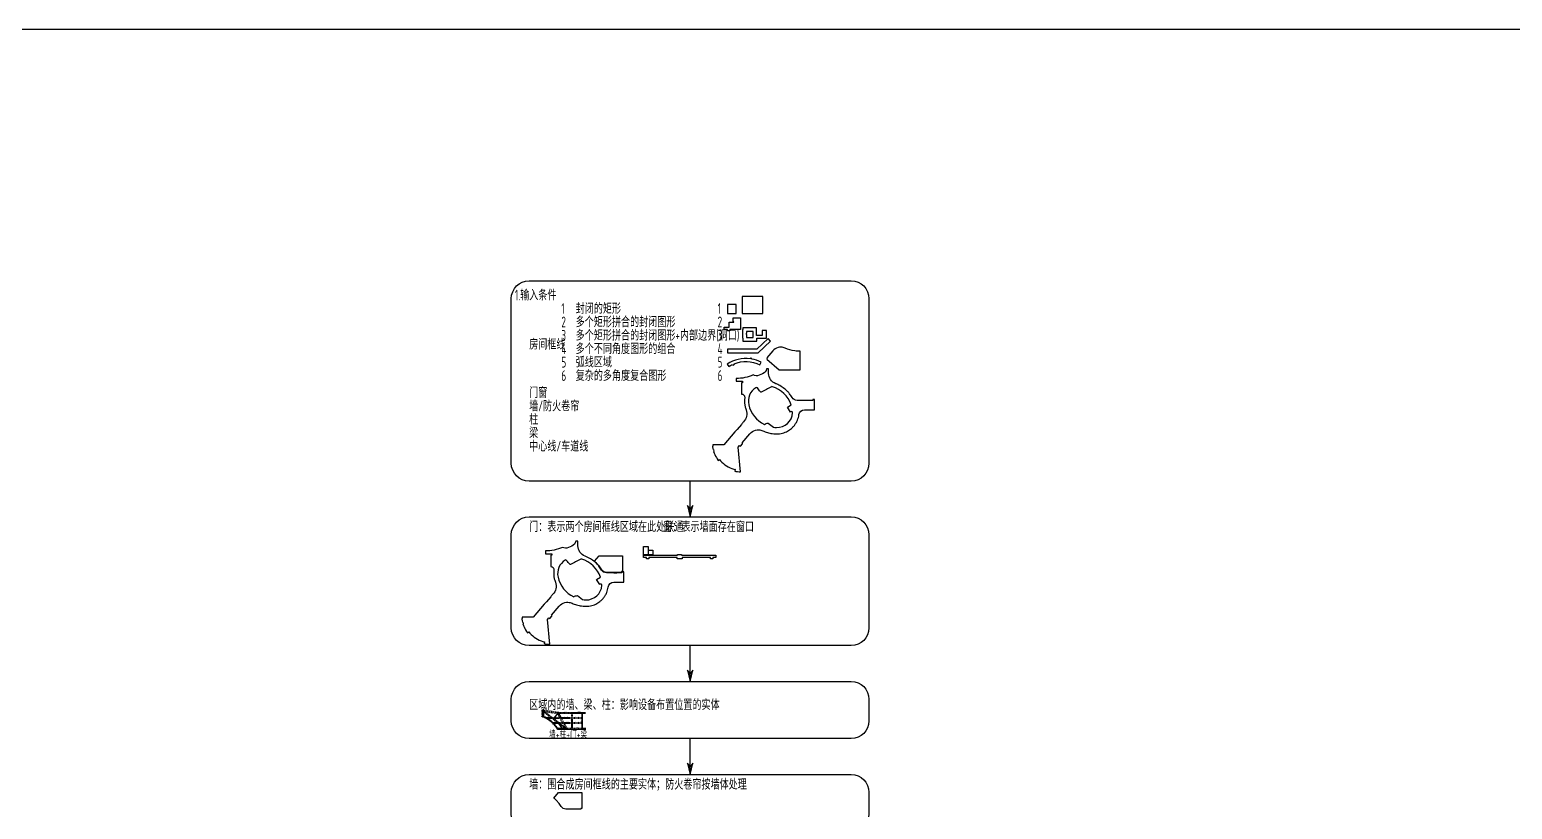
# Model space of a CAD drawing. Header units: millimetres. Extents: x -716506 to 4754388, y -184455 to 3397362.
# Drawn here: x 1800353 to 2629353, y 2961468 to 3397362 of the extents above; entities that cross this region are included whole.
import ezdxf
from ezdxf.enums import TextEntityAlignment as Align

# ---------------------------------------------------------------- set-up
doc = ezdxf.new("R2010")
doc.units = ezdxf.units.MM
doc.header["$LTSCALE"] = 1000
doc.header["$MEASUREMENT"] = 0
doc.linetypes.add('__覆盖_S20-tplt_TEN25IN7$0$DASHED', pattern=[0.75, 0.5, -0.25])
doc.layers.add('C-XREF-SLCT', color=7, linetype='Continuous', plot=False)
doc.layers.add('柱子', color=7, linetype='Continuous', plot=False)
for name, color, linetype in [('E-UNIV-DIAG', 2, 'Continuous'), ('E-UNIV-NOTE', 6, 'Continuous'), ('S_BEAM', 4, '__覆盖_S20-tplt_TEN25IN7$0$DASHED'), ('S_BEAM_SECD', 142, '__覆盖_S20-tplt_TEN25IN7$0$DASHED'), ('S_BEAM_SECD_TEXT_HORZ', 9, 'Continuous'), ('S_BEAM_SECD_TEXT_VERT', 211, 'Continuous'), ('S_BEAM_TEXT_HORZ', 7, 'Continuous'), ('S_BEAM_TEXT_VERT', 41, 'Continuous'), ('房间框线', 30, 'Continuous'), ('门窗框线', 114, 'Continuous')]:
    doc.layers.add(name, color=color, linetype=linetype)
doc.styles.add('__覆盖_S20-tplt_TEN25IN7$0$TH-STYLE1', font='Tssdeng.shx', dxfattribs={"width": 0.7, "bigfont": 'Tssdchn.shx'})
doc.styles.add('Acs', font='Stfangso_0.ttf', dxfattribs={"width": 0.7})
doc.styles.add('TH-STYLE3', font='tssdeng.shx', dxfattribs={"width": 0.65, "bigfont": 'tssdchn.shx'})

# ---------------------------------------------------------------- blocks, each defined once
blk = doc.blocks.new('AcsAcadShareArea')
blk.add_lwpolyline([(0, 0), (118900, 0), (118900, 85000), (0, 85000)], close=True)
at = {"style": 'Acs', "width": 0.8}
blk.add_attdef('唯一编号', (7537, 861), '', height=1000, dxfattribs=at)

msp = doc.modelspace()

# ---------------------------------------------------------------- linework, layer by layer
at = {"layer": 'E-UNIV-DIAG', "color": 3, "elevation": 0}
for points in [[(2259644.22, 3144982), (2079644.22, 3144982, -0.414213562), (2069644.22, 3154982), (2069644.22, 3246982, -0.414213562), (2079644.22, 3256982), (2259644.22, 3256982, -0.414213562), (2269644.22, 3246982), (2269644.22, 3154982, -0.414213562)], [(2259644.22, 3052982), (2079644.22, 3052982, -0.414213562), (2069644.22, 3062982), (2069644.22, 3114982, -0.414213562), (2079644.22, 3124982), (2259644.22, 3124982, -0.414213562), (2269644.22, 3114982), (2269644.22, 3062982, -0.414213562)], [(2259644.22, 3000982), (2079644.22, 3000982, -0.414213562), (2069644.22, 3010982), (2069644.22, 3022982, -0.414213562), (2079644.22, 3032982), (2259644.22, 3032982, -0.414213562), (2269644.22, 3022982), (2269644.22, 3010982, -0.414213562)], [(2259644.22, 2948982), (2079644.22, 2948982, -0.414213562), (2069644.22, 2958982), (2069644.22, 2970982, -0.414213562), (2079644.22, 2980982), (2259644.22, 2980982, -0.414213562), (2269644.22, 2970982), (2269644.22, 2958982, -0.414213562)]]:
    msp.add_lwpolyline(points, format="xyb", close=True, dxfattribs=at)
at = {"layer": 'E-UNIV-DIAG', "elevation": 0}
for points in [[(2169644.22, 3124982), (2169644.22, 3144982)], [(2169644.22, 3124982), (2171144.22, 3131258.24), (2169644.22, 3129258.24), (2168144.22, 3131258.24), (2169644.22, 3124982)], [(2169644.22, 3032982), (2169644.22, 3052982)], [(2169644.22, 3032982), (2171144.22, 3039258.24), (2169644.22, 3037258.24), (2168144.22, 3039258.24), (2169644.22, 3032982)], [(2169644.22, 2980982), (2169644.22, 3000982)], [(2169644.22, 2980982), (2171144.22, 2987258.24), (2169644.22, 2985258.24), (2168144.22, 2987258.24), (2169644.22, 2980982)]]:
    msp.add_lwpolyline(points, dxfattribs=at)
at = {"layer": 'S_BEAM'}
for p, q in [((2086944.35, 3016115.62, 0), (2086944.35, 3013292.62, 0)), ((2095344.42, 3014969.17, 0), (2087319.47, 3016115.62, 0)), ((2100094.4, 3006555.56, 0), (2087475.14, 3016115.62, 0)), ((2087744.36, 3016115.62, 0), (2087744.34, 3012980.68, 0)), ((2095344.42, 3015676.28, 0), (2087794.35, 3016754.89, 0)), ((2100347.61, 3006865.57, 0), (2087794.35, 3016375.63, 0)), ((2095593.13, 3014915.57, 0), (2100094.4, 3006639.9, 0)), ((2095793.93, 3015612.06, 0), (2096144.42, 3015561.99, 0)), ((2096144.42, 3015615.58, 0), (2103194.4, 3015615.58, 0)), ((2096144.42, 3015215.58, 0), (2103194.4, 3015215.58, 0)), ((2096144.42, 3015157.75, 0), (2100654.66, 3006865.58, 0)), ((2103344.4, 3014915.58, 0), (2103344.4, 3006715.57, 0)), ((2103744.4, 3014915.58, 0), (2103744.4, 3006715.57, 0)), ((2103894.4, 3015615.57, 0), (2111244.4, 3015615.57, 0)), ((2103894.4, 3015215.57, 0), (2111244.4, 3015215.57, 0)), ((2100094.4, 3006715.57, 0), (2095194.9, 3006715.57, 0)), ((2100094.4, 3006115.57, 0), (2095557.69, 3006115.57, 0)), ((2111244.4, 3006715.57, 0), (2100994.4, 3006715.57, 0)), ((2111244.4, 3006115.57, 0), (2100994.4, 3006115.57, 0))]:
    msp.add_line(p, q, dxfattribs=at)
at = {"layer": 'S_BEAM_SECD'}
for p, q in [((2092095.19, 3012615.58, 0), (2088551.13, 3012615.58, 0)), ((2092491.19, 3012315.58, 0), (2089138.71, 3012315.58, 0)), ((2095791.19, 3009815.58, 0), (2092617.65, 3009815.58, 0)), ((2096844.13, 3012615.58, 0), (2092757.6, 3012615.58, 0)), ((2096187.19, 3009515.58, 0), (2092928.76, 3009515.58, 0)), ((2097007.31, 3012315.58, 0), (2093153.6, 3012315.58, 0)), ((2098367.1, 3009815.58, 0), (2096486.25, 3009815.58, 0)), ((2098530.27, 3009515.58, 0), (2096849.59, 3009515.58, 0)), ((2103344.4, 3012615.58, 0), (2097527.14, 3012615.58, 0)), ((2103344.4, 3012315.58, 0), (2097690.32, 3012315.58, 0)), ((2103344.4, 3009815.58, 0), (2099050.11, 3009815.58, 0)), ((2103344.4, 3009515.58, 0), (2099213.28, 3009515.58, 0)), ((2108994.4, 3012615.58, 0), (2103744.4, 3012615.58, 0)), ((2108994.4, 3012315.58, 0), (2103744.4, 3012315.58, 0)), ((2108994.4, 3009815.58, 0), (2103744.4, 3009815.58, 0)), ((2108994.4, 3009515.58, 0), (2103744.4, 3009515.58, 0)), ((2108994.4, 3015215.57, 0), (2108994.4, 3006715.57, 0)), ((2109294.4, 3015215.57, 0), (2109294.4, 3006715.57, 0))]:
    msp.add_line(p, q, dxfattribs=at)
for centre, radius, start, end in [((2081370.5, 2997844.8, 0), 16421.99, 30.2411046, 72.60745022), ((2081386.23, 2997856.81, 0), 16806.01, 61.42392409, 67.76549417), ((2081386.23, 2997856.81, 0), 16706.01, 31.60574384, 59.93805764)]:
    msp.add_arc(centre, radius, start, end, dxfattribs=at)
at = {"layer": '房间框线', "elevation": 0}
for points in [[(2190455.19, 3238691.03), (2195455.19, 3238691.03), (2195455.19, 3243691.03), (2190455.19, 3243691.03)], [(2210348.63, 3248241.03), (2198748.63, 3248241.03), (2198748.63, 3238691.03), (2210348.63, 3238691.03)], [(2206897.78, 3223176.49), (2206897.78, 3224976.49), (2212397.78, 3224976.49), (2212397.78, 3229176.49), (2209897.78, 3229176.49), (2209897.78, 3226376.49), (2206797.78, 3226376.49), (2206797.78, 3230676.49), (2199097.78, 3230676.49), (2199097.78, 3229726.49), (2198997.78, 3229726.49), (2198997.78, 3224926.49), (2199097.78, 3224926.49), (2199097.78, 3223176.49)], [(2204797.78, 3225176.49), (2204797.78, 3228676.49), (2201097.78, 3228676.49), (2201097.78, 3227726.49), (2200997.78, 3227726.49), (2200997.78, 3226926.49), (2201097.78, 3226926.49), (2201097.78, 3225176.49)], [(2213278.65, 3224632.37), (2206953.25, 3218727.4), (2190494.27, 3218727.4), (2190494.27, 3216727.4), (2207741.69, 3216727.4), (2214643.45, 3223170.4)], [(2146134.64, 3103824.92), (2143634.64, 3103824.92), (2143634.64, 3108474.91), (2146134.64, 3108474.91)], [(2143634.64, 3103624.92), (2162634.64, 3103624.92), (2162634.64, 3103924.92), (2164734.64, 3103924.92), (2164734.64, 3103624.92), (2184034.81, 3103624.92), (2184034.81, 3102324.92), (2182334.64, 3102324.92), (2182334.64, 3101524.92), (2181034.64, 3101524.92), (2181034.64, 3102324.92), (2165234.64, 3102324.92), (2165234.64, 3101524.92), (2162434.64, 3101524.92), (2162434.64, 3102324.92), (2146634.64, 3102324.92), (2146634.64, 3101524.92), (2145334.64, 3101524.92), (2145334.64, 3102324.92), (2143634.64, 3102324.92)], [(2148834.64, 3103824.92), (2146334.64, 3103824.92), (2146334.64, 3106374.92), (2148834.64, 3106374.92)]]:
    msp.add_lwpolyline(points, close=True, dxfattribs=at)
msp.add_lwpolyline([(2197756.78, 3236345.31), (2197756.78, 3229795.31), (2191756.78, 3229795.31), (2191756.78, 3228995.31), (2190456.78, 3228995.31), (2190456.78, 3229795.31), (2188756.78, 3229795.31), (2188756.78, 3231095.31), (2191456.78, 3231095.31), (2191456.78, 3233845.31), (2194156.78, 3233845.31), (2194156.78, 3234045.31), (2193756.81, 3234045.31), (2193756.81, 3236345.31), (2197756.78, 3236345.32)], dxfattribs=at)
for points in [[(2212431.26, 3213831.3), (2212771.95, 3213537.3), (2212447, 3213160.75), (2219408.62, 3207153.25), (2231121.44, 3207153.25), (2231121.44, 3217568.26, -0.021143232), (2229887.22, 3217589.43, -0.020165528), (2228096.17, 3217768.71, -0.070822888), (2222787.36, 3219303.88, 0.097129433), (2220592.74, 3219816.01, 0.072777057), (2218803.56, 3219618.96, 0.15346618), (2215805.08, 3217740.95)], [(2182415.59, 3165302.61), (2182415.6, 3164552.66), (2182178.81, 3164552.66), (2182224.6, 3164115.6), (2182356.34, 3163233.83), (2182501.98, 3162532.31), (2182695.77, 3162578.29), (2182956.01, 3161581.64), (2182763.92, 3161525.64), (2183045.6, 3160652.43), (2183376.81, 3159808.55), (2183380.72, 3159799.35), (2183472.76, 3159838.44, 0.060061963), (2185355.16, 3156575.43), (2186019.22, 3157106.97), (2186653.15, 3156340.87, 0.126743345), (2193990.65, 3151672.3), (2194551.27, 3151529.65), (2194556.77, 3151528.37), (2194565, 3151563.83), (2194857.22, 3151495.96), (2194633.65, 3150533.33), (2195237.82, 3150410.93), (2196120.18, 3150283.2), (2197029.1, 3150204.75), (2197786.06, 3150181.17), (2196573.98, 3163968.77), (2197331.13, 3164846.18), (2197785.38, 3164454.18), (2198915.74, 3165764.07), (2198915.74, 3166234.49), (2198694.17, 3166425.69), (2203047.96, 3171470.96, -0.152021144), (2206175.72, 3173419.31, -0.072967074), (2207964.91, 3173616.37, -0.095966598), (2210262.48, 3173084.87, 0.034470114), (2212834.61, 3172146.67, 0.033817269), (2215510.41, 3171567.27, 0.022939562), (2217301.46, 3171387.99, 0.026827212), (2218715.08, 3171375.25, 0.036888367), (2220502.48, 3171587.82, 0.063254514), (2223503.13, 3172577.05, 0.055680586), (2225828.2, 3174021.97, 0.040683964), (2227320.66, 3175408.46, 0.036628578), (2228435.1, 3176821.98, 0.014108749), (2228821.01, 3177429.13, 0.03662859), (2229627.78, 3179038.2, 0.063674577), (2230464.62, 3182129.68, -0.373636224), (2233635.99, 3184902.61), (2239265.74, 3184902.61), (2239265.74, 3190552.61), (2238165.74, 3190552.61), (2238165.74, 3190102.61), (2229462.72, 3190102.61, -0.263529203), (2226717.53, 3191657.46, 0.034531757), (2225243.24, 3193770.68, 0.024331231), (2224047.12, 3195115.79, 0.081947128), (2219150.54, 3198699.3, 0.024331231), (2217506.68, 3199432.6, -0.307417986), (2213515.74, 3205224.33), (2213515.74, 3207702.61), (2212357.76, 3207702.61, -0.246120268), (2210186.22, 3205023.75), (2208186.22, 3204161.7, -0.232535743), (2204912.1, 3204325.49, -0.108464558), (2195365.74, 3202352.61), (2195365.74, 3200752.61), (2198915.74, 3200752.61), (2198915.74, 3199952.61), (2198315.74, 3199952.61), (2198315.74, 3193652.61, -0.471872406), (2200143.18, 3191545.58, 0.086633803), (2200164.5, 3187673.2, 0.033564408), (2200599.05, 3185938.45, 0.008192837), (2200996.07, 3184775.32, -0.290445672), (2199496.51, 3178069.96, 0.036712269), (2198320.53, 3176707.21), (2195891.15, 3173891.99), (2194715.17, 3172529.25), (2188478.98, 3165302.61)], [(2213347.85, 3177312.11), (2216166, 3175110.33, 0.025809068), (2217852.51, 3174967.02, 0.405015708), (2226944.43, 3183096, 0.630813976), (2225873.64, 3183704.64, -0.025087001), (2225706.67, 3183600.31), (2224010.93, 3186314.06), (2226183.26, 3187671.48, 0.234123038), (2215650.63, 3197752.99, 0.196520459), (2215160.49, 3197711.46, -0.000160731), (2209368.83, 3194752.62, -0.358308857), (2208934.44, 3194847.99, -0.000187057), (2207221.9, 3197026.63, 0.381789356), (2206369.21, 3197177.89, 0.320902462), (2202405.84, 3187695.48, 0.227112064), (2211220.03, 3176610.83, -0.193706044)], [(2075773.61, 3068919.98), (2075773.62, 3068170.03), (2075536.83, 3068170.03), (2075582.61, 3067732.97), (2075714.36, 3066851.2), (2075860, 3066149.68), (2076053.79, 3066195.66), (2076314.03, 3065199.02), (2076121.94, 3065143.02), (2076403.61, 3064269.8), (2076734.83, 3063425.92), (2076738.74, 3063416.72), (2076830.78, 3063455.81, 0.060061963), (2078713.18, 3060192.81), (2079377.23, 3060724.35), (2080011.16, 3059958.24, 0.126743345), (2087348.67, 3055289.67), (2087909.29, 3055147.02), (2087914.78, 3055145.74), (2087923.02, 3055181.2), (2088215.24, 3055113.33), (2087991.66, 3054150.7), (2088595.84, 3054028.3), (2089478.2, 3053900.57), (2090387.12, 3053822.12), (2091144.07, 3053798.54), (2089932, 3067586.15), (2090689.15, 3068463.55), (2091143.4, 3068071.56), (2092273.76, 3069381.44), (2092273.76, 3069851.86), (2092052.18, 3070043.06), (2096405.98, 3075088.34, -0.152021144), (2099533.74, 3077036.68, -0.072967074), (2101322.92, 3077233.74, -0.095966598), (2103620.5, 3076702.24, 0.034470114), (2106192.63, 3075764.04, 0.033817269), (2108868.43, 3075184.64, 0.022939562), (2110659.48, 3075005.37, 0.026827212), (2112073.1, 3074992.62, 0.036888367), (2113860.5, 3075205.19, 0.063254514), (2116861.14, 3076194.43, 0.055680586), (2119186.22, 3077639.34, 0.040683964), (2120678.67, 3079025.84, 0.036628578), (2121793.11, 3080439.35, 0.014108749), (2122179.03, 3081046.5, 0.03662859), (2122985.8, 3082655.57, 0.063674577), (2123822.64, 3085747.05, -0.373636224), (2126994.01, 3088519.98), (2132623.76, 3088519.98), (2132623.76, 3094169.98), (2131523.76, 3094169.98), (2131523.76, 3093719.98), (2122820.74, 3093719.98, -0.263529203), (2120075.55, 3095274.83, 0.034531757), (2118601.25, 3097388.06, 0.024331231), (2117405.14, 3098733.16, 0.081947128), (2112508.56, 3102316.67, 0.024331231), (2110864.7, 3103049.98, -0.307417986), (2106873.76, 3108841.7), (2106873.76, 3111319.98), (2105715.78, 3111319.98, -0.246120268), (2103544.24, 3108641.12), (2101544.24, 3107779.07, -0.232535743), (2098270.12, 3107942.87, -0.108464558), (2088723.76, 3105969.98), (2088723.76, 3104369.98), (2092273.76, 3104369.98), (2092273.76, 3103569.98), (2091673.76, 3103569.98), (2091673.76, 3097269.98, -0.471872406), (2093501.2, 3095162.96, 0.086633803), (2093522.52, 3091290.57, 0.033564408), (2093957.07, 3089555.83, 0.008192837), (2094354.09, 3088392.69, -0.290445672), (2092854.52, 3081687.33, 0.036712269), (2091678.55, 3080324.58), (2089249.17, 3077509.37), (2088073.19, 3076146.62), (2081836.99, 3068919.98)], [(2106705.87, 3080929.48), (2109524.02, 3078727.7, 0.025809068), (2111210.52, 3078584.4, 0.405015708), (2120302.44, 3086713.37, 0.630813976), (2119231.66, 3087322.02, -0.025087001), (2119064.69, 3087217.68), (2117368.95, 3089931.43), (2119541.28, 3091288.86, 0.234123038), (2109008.65, 3101370.37, 0.196520459), (2108518.51, 3101328.83, -0.000160731), (2102726.84, 3098369.99, -0.358308857), (2102292.46, 3098465.36, -0.000187057), (2100579.92, 3100644, 0.381789356), (2099727.22, 3100795.26, 0.320902462), (2095763.86, 3091312.85, 0.227112064), (2104578.05, 3080228.21, -0.193706044)], [(2118771.04, 3103269.98), (2131823.76, 3103269.98), (2131823.76, 3094369.98), (2131323.76, 3094369.98), (2131323.76, 3093919.98), (2122820.55, 3093919.98, -0.263559575), (2120247.64, 3095377.96, 0.034911741), (2118750.88, 3097521.11, 0.023703058), (2117554.77, 3098866.22, 0.024950908), (2116191.24, 3100128.02)], [(2096041.68, 3015415.58), (2109094.4, 3015415.58), (2109094.4, 3006515.58), (2108594.4, 3006515.58), (2108594.4, 3006065.58), (2100091.2, 3006065.58, -0.263559575), (2097518.29, 3007523.56, 0.034911741), (2096021.53, 3009666.71, 0.023703058), (2094825.41, 3011011.82, 0.024950908), (2093461.89, 3012273.62)], [(2096041.68, 2970915.58), (2109094.4, 2970915.58), (2109094.4, 2962015.58), (2108594.4, 2962015.58), (2108594.4, 2961565.58), (2100091.2, 2961565.58, -0.263559575), (2097518.29, 2963023.56, 0.034911741), (2096021.53, 2965166.71, 0.023703058), (2094825.41, 2966511.82, 0.024950908), (2093461.89, 2967773.62)]]:
    msp.add_lwpolyline(points, format="xyb", close=True, dxfattribs=at)
msp.add_lwpolyline([(2193333.91, 3210177.34), (2193478.95, 3209868.42), (2194390.16, 3210280.6), (2194251.14, 3210576.7, -0.211933231), (2208578, 3210069.98), (2209278.33, 3211508.58, 0.070172183), (2204157.25, 3213165.53), (2204197.58, 3213504.58), (2203206.25, 3213636.74), (2203167.61, 3213311.91, 0.175101834), (2190404.47, 3210380.02), (2191271.23, 3209035.13, -0.033395632), (2193333.91, 3210177.34, 0.033395632)], format="xyb", dxfattribs=at)
at = {"layer": '柱子', "elevation": 0}
for points in [[(2086894.35, 3017115.64), (2087894.4, 3017115.64), (2087894.4, 3016115.64), (2086894.35, 3016115.64)], [(2086894.35, 3016815.64), (2087794.35, 3016815.64), (2087794.35, 3016115.64), (2086894.35, 3016115.64)], [(2086894.35, 3016815.64), (2087794.35, 3016815.64), (2087794.35, 3016115.64), (2086894.35, 3016115.64)], [(2096144.42, 3015615.58), (2095344.42, 3015615.58), (2095344.42, 3015765.58), (2096144.42, 3015765.58), (2096144.42, 3015615.58)], [(2095344.42, 3015615.58), (2096144.42, 3015615.58), (2096144.42, 3014915.58), (2095344.42, 3014915.58)], [(2096144.42, 3014915.58), (2095344.42, 3014915.58), (2095344.42, 3014765.58), (2096144.42, 3014765.58), (2096144.42, 3014915.58)], [(2103194.4, 3015615.59), (2103894.4, 3015615.59), (2103894.4, 3014915.59), (2103194.4, 3014915.59)], [(2100094.4, 3006865.58), (2100994.4, 3006865.58), (2100994.4, 3006065.58), (2100094.4, 3006065.58)]]:
    msp.add_lwpolyline(points, close=True, dxfattribs=at)
at = {"layer": '门窗框线', "elevation": 0}
for points in [[(2146334.64, 3104974.92), (2146134.64, 3104974.92), (2146134.64, 3103924.92), (2146334.64, 3103924.92)], [(2147234.64, 3103824.92), (2148534.64, 3103824.92), (2148534.64, 3103624.92), (2147234.64, 3103624.92)], [(2128743.63, 3093919.98), (2126943.63, 3093919.98), (2126943.63, 3093719.98), (2128743.63, 3093719.98)], [(2106014.28, 3006065.58), (2104214.28, 3006065.58), (2104214.28, 3005865.58), (2106014.28, 3005865.58)]]:
    msp.add_lwpolyline(points, close=True, dxfattribs=at)

# ---------------------------------------------------------------- block references
at = {"layer": 'C-XREF-SLCT', "xscale": 40, "yscale": 40, "zscale": 40}
msp.add_blockref('AcsAcadShareArea', (-1612, -2637.94), dxfattribs=at)

# ---------------------------------------------------------------- texts
at = {"layer": 'E-UNIV-NOTE', "style": 'TH-STYLE3', "width": 0.65}
for s, p in [('1.输入条件', (2071644.22, 3248982, 0)), ('1', (2097644.22, 3241482, 0)), ('封闭的矩形', (2105644.22, 3241482, 0)), ('1', (2185000.1, 3241482, 0)), ('2', (2097644.22, 3233982, 0)), ('多个矩形拼合的封闭图形', (2105644.22, 3233982, 0)), ('2', (2185000.1, 3233982, 0)), ('房间框线', (2079644.22, 3221482, 0)), ('3', (2097644.22, 3226482, 0)), ('多个矩形拼合的封闭图形+内部边界(洞口)', (2105644.22, 3226482, 0)), ('3', (2185000.1, 3226482, 0)), ('4', (2097644.22, 3218982, 0)), ('多个不同角度图形的组合', (2105644.22, 3218982, 0)), ('4', (2185000.1, 3218982, 0)), ('5', (2097644.22, 3211482, 0)), ('弧线区域', (2105644.22, 3211482, 0)), ('5', (2185000.1, 3211482, 0)), ('6', (2097644.22, 3203982, 0)), ('复杂的多角度复合图形', (2105644.22, 3203982, 0)), ('6', (2185000.1, 3203982, 0)), ('门窗', (2079644.22, 3194482, 0)), ('墙/防火卷帘', (2079644.22, 3186982, 0)), ('柱', (2079644.22, 3179482, 0)), ('梁', (2079644.22, 3171982, 0)), ('中心线/车道线', (2079644.22, 3164482, 0)), ('门：表示两个房间框线区域在此处联通', (2079644.22, 3119482, 0)), ('窗：表示墙面存在窗口', (2154644.22, 3119482, 0)), ('区域内的墙、梁、柱：影响设备布置位置的实体', (2079644.22, 3019982, 0)), ('墙：围合成房间框线的主要实体；防火卷帘按墙体处理', (2079644.22, 2975482, 0))]:
    msp.add_text(s, height=6000, dxfattribs=at).set_placement(p, align=Align.MIDDLE_LEFT)
at = {"layer": 'E-UNIV-NOTE', "style": 'TH-STYLE3', "width": 0.7}
msp.add_text('墙+柱+门+梁', height=4000, dxfattribs=at).set_placement((2101416.58, 3003659.81, 0), align=Align.MIDDLE)
at = {"layer": 'S_BEAM_SECD_TEXT_HORZ', "style": '__覆盖_S20-tplt_TEN25IN7$0$TH-STYLE1', "width": 0.7}
for p in [(2089626.21, 3012615.58, 0), (2093586.4, 3009815.58, 0), (2094210.1, 3012615.58, 0), (2096577.12, 3009815.58, 0), (2099463.42, 3012615.58, 0), (2100271.65, 3009815.58, 0), (2105583.32, 3012615.58, 0), (2105583.32, 3009815.58, 0)]:
    msp.add_text('300×600', height=450, rotation=0.00002354, dxfattribs=at).set_placement(p, align=Align.BOTTOM_LEFT)
at = {"layer": 'S_BEAM_SECD_TEXT_VERT', "style": '__覆盖_S20-tplt_TEN25IN7$0$TH-STYLE1', "width": 0.7}
for s, rotation, p in [('400×700', 154.1938547, (2088728.89, 3012527.94, 0)), ('300×700', 136.05591126, (2093412.93, 3009015.45, 0)), ('300×700', 90.00002354, (2108994.4, 3010077.44, 0))]:
    msp.add_text(s, height=450, rotation=rotation, dxfattribs=at).set_placement(p, align=Align.BOTTOM_LEFT)
at = {"layer": 'S_BEAM_TEXT_HORZ', "style": '__覆盖_S20-tplt_TEN25IN7$0$TH-STYLE1', "width": 0.7}
for s, rotation, p in [('700×1200', 351.69120863, (2090807.85, 3016324.38, 0)), ('400×700', 359.821533, (2098677.54, 3015615.58, 0)), ('400×700', 359.821533, (2106727.54, 3015615.57, 0)), ('600×700/1000', 359.821533, (2095882.83, 3006715.57, 0)), ('600×1000', 359.821533, (2105595.21, 3006715.57, 0))]:
    msp.add_text(s, height=450, rotation=rotation, dxfattribs=at).set_placement(p, align=Align.BOTTOM_LEFT)
at = {"layer": 'S_BEAM_TEXT_VERT', "style": '__覆盖_S20-tplt_TEN25IN7$0$TH-STYLE1', "width": 0.7}
for s, rotation, p in [('800×800/1000', 90.00002354, (2086945.18, 3013079.88, 0)), ('400×700', 143.76514806, (2094233.26, 3010995.83, 0)), ('600×700', 118.07018643, (2098053.82, 3010391.54, 0)), ('400×700', 90.00002354, (2103344.4, 3010160.76, 0))]:
    msp.add_text(s, height=450, rotation=rotation, dxfattribs=at).set_placement(p, align=Align.BOTTOM_LEFT)

doc.saveas('drawing.dxf')
